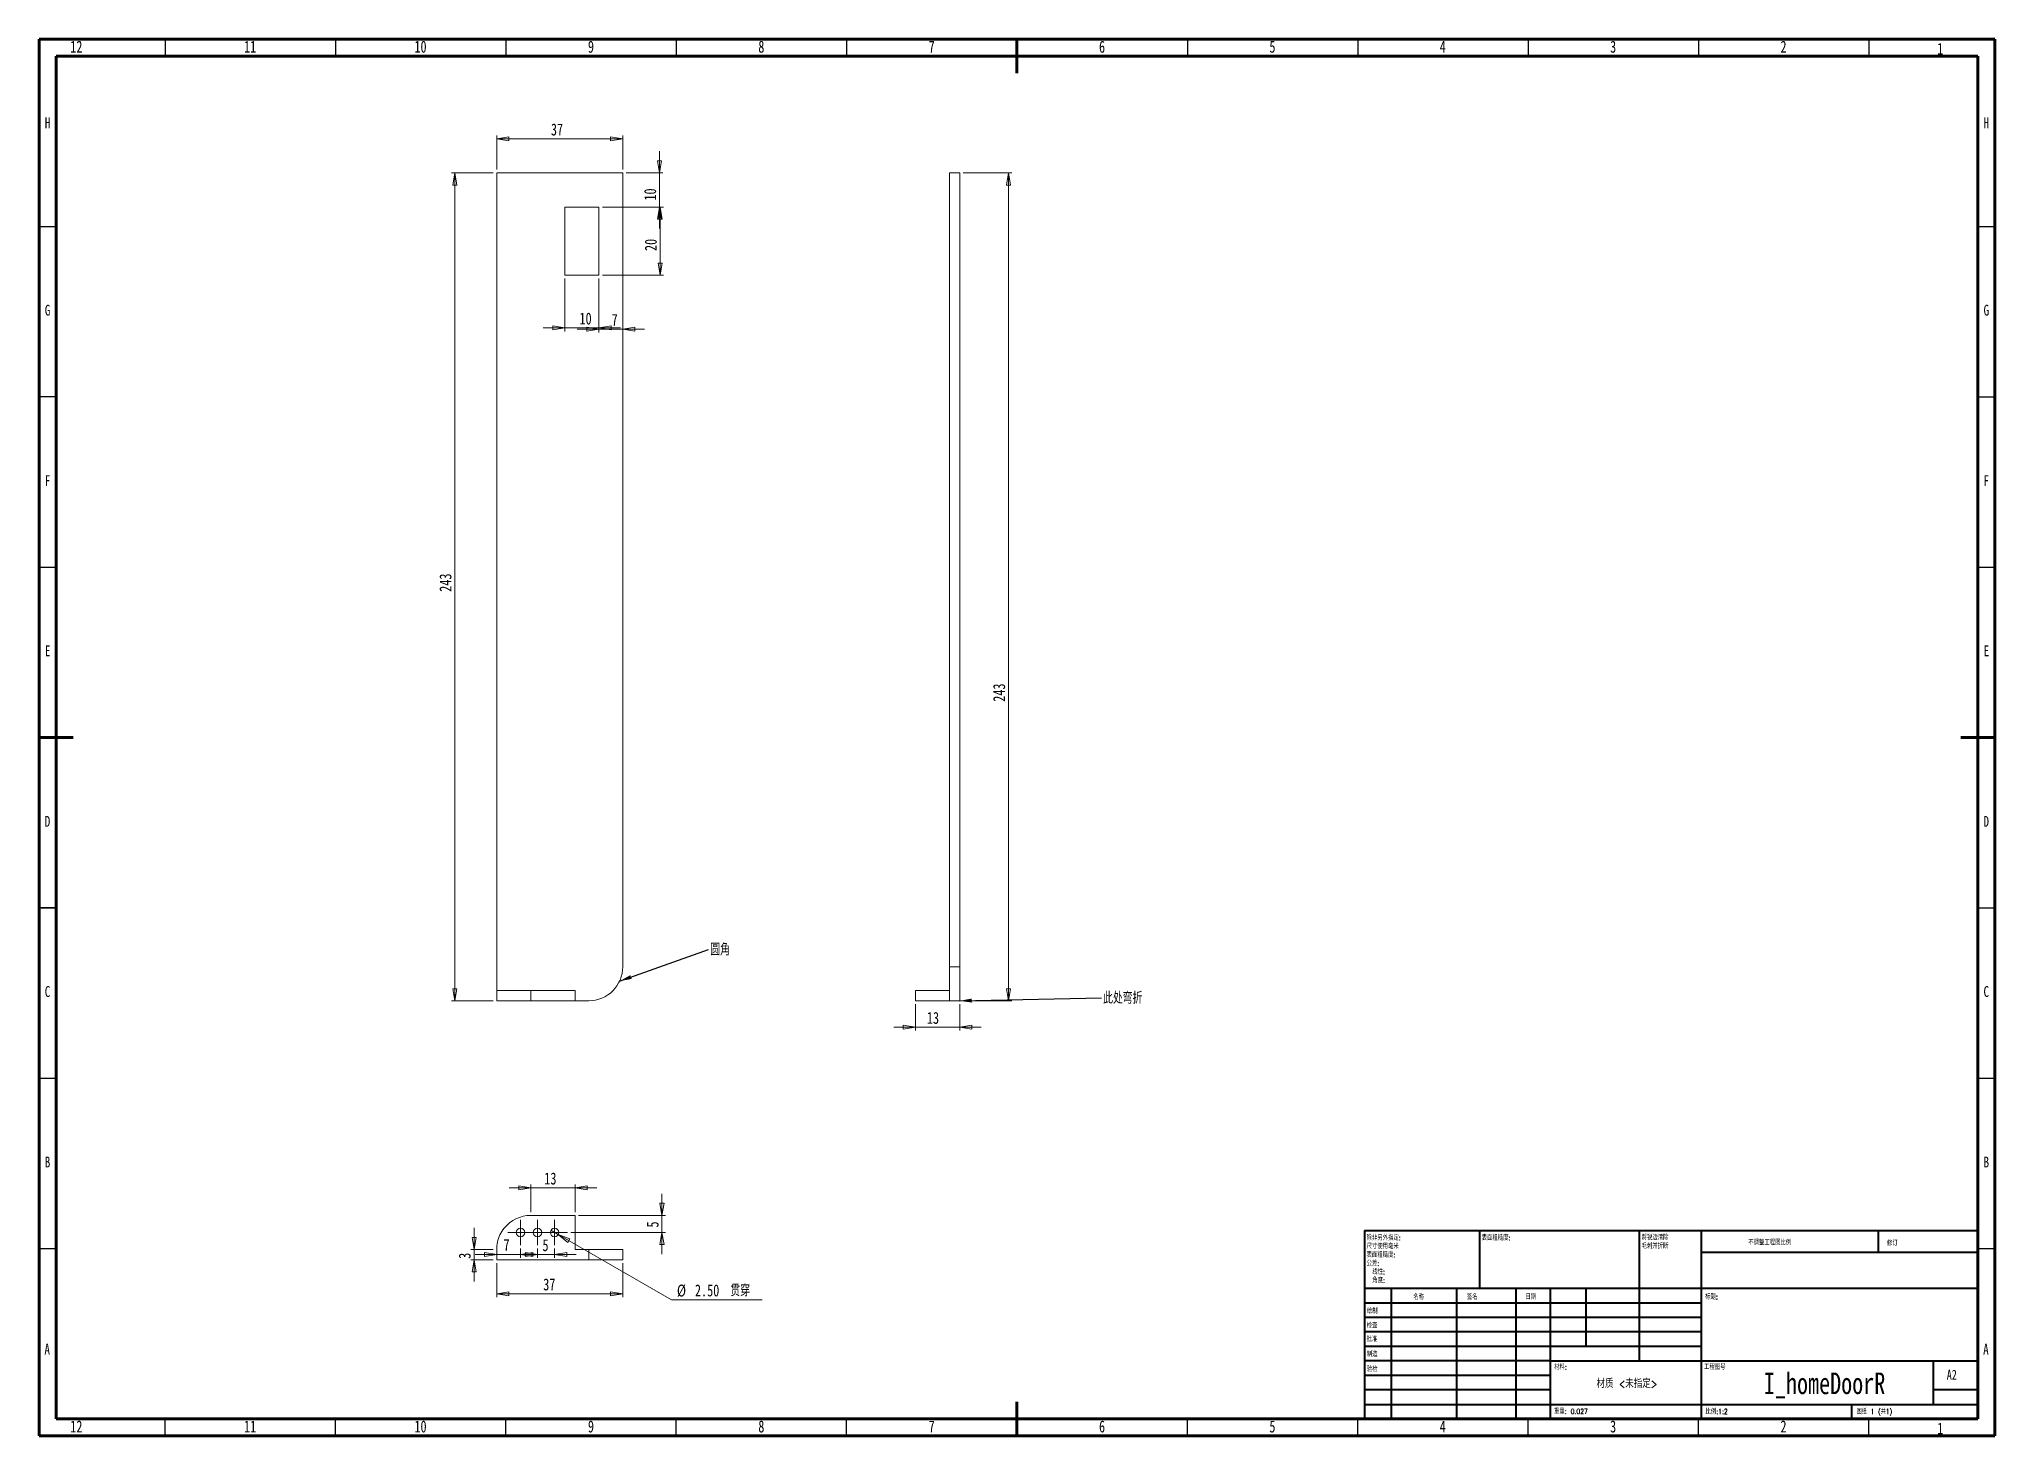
# Model space of a CAD drawing. Header units: millimetres. Extents: x 15 to 589, y 5 to 415.
import ezdxf

# ---------------------------------------------------------------- set-up
doc = ezdxf.new("R2010")
doc.units = ezdxf.units.MM
doc.styles.add('SLDTEXTSTYLE0', font='TXT', dxfattribs={"width": 0.75})
doc.styles.add('SLDTEXTSTYLE1', font='TXT', dxfattribs={"width": 0.75, "bigfont": 'bigfont'})
doc.styles.add('SLDTEXTSTYLE2', font='TXT', dxfattribs={"width": 0.694444, "bigfont": 'bigfont'})
doc.dimstyles.new('SLDDIMSTYLE0', dxfattribs={"dimtxt": 3.5, "dimasz": 3.556, "dimexe": 0, "dimexo": 0.0625, "dimgap": 0.875, "dimtad": 1, "dimrnd": 1e-09, "dimzin": 12, "dimdsep": 46, "dimtxsty": 'SLDTEXTSTYLE0', "dimblk1": 'CLOSED', "dimblk2": 'CLOSED', "dimsah": 1, "dimcen": 0.09, "dimadec": 0, "dimazin": 3, "dimtfac": 1, "dimtofl": 0, "dimtmove": 0, "dimatfit": 3, "dimldrblk": 'CLOSED', "dimfxl": 1, "dimfrac": 2, "dimtolj": 1, "dimtzin": 12, "dimarcsym": 0})
doc.dimstyles.new('SLDDIMSTYLE1', dxfattribs={"dimtxt": 3.5, "dimasz": 3.556, "dimexe": 0, "dimexo": 0.0625, "dimgap": 0.875, "dimtad": 1, "dimrnd": 1e-09, "dimzin": 12, "dimdsep": 46, "dimtxsty": 'SLDTEXTSTYLE0', "dimblk1": 'CLOSED', "dimblk2": 'CLOSED', "dimsah": 1, "dimcen": 0.09, "dimadec": 0, "dimazin": 3, "dimtfac": 1, "dimtmove": 0, "dimatfit": 0, "dimldrblk": 'CLOSED', "dimfxl": 1, "dimfrac": 2, "dimtolj": 1, "dimtzin": 12, "dimarcsym": 0})
doc.dimstyles.new('SLDDIMSTYLE2', dxfattribs={"dimtxt": 0.18, "dimasz": 3.556, "dimexe": 0, "dimexo": 0.0625, "dimgap": 0, "dimtad": 0, "dimtih": 1, "dimtoh": 1, "dimdec": 0, "dimrnd": 1e-09, "dimzin": 0, "dimdsep": 46, "dimtxsty": 'Standard', "dimsah": 1, "dimcen": 0.09, "dimadec": 0, "dimazin": 0, "dimtfac": 3.556, "dimtdec": 0, "dimtofl": 0, "dimtmove": 0, "dimatfit": 3, "dimfxl": 1, "dimfrac": 2, "dimtolj": 1, "dimtzin": 0, "dimarcsym": 0})
doc.dimstyles.new('SLDDIMSTYLE3', dxfattribs={"dimtxt": 3.5, "dimasz": 3.556, "dimexe": 0, "dimexo": 0.0625, "dimgap": 0.875, "dimtad": 0, "dimtih": 1, "dimtoh": 1, "dimrnd": 1e-09, "dimzin": 4, "dimdsep": 46, "dimtxsty": 'SLDTEXTSTYLE0', "dimblk1": 'NONE', "dimblk2": 'CLOSED', "dimsah": 1, "dimcen": 0, "dimadec": 0, "dimazin": 1, "dimtfac": 1, "dimtmove": 0, "dimatfit": 3, "dimldrblk": 'NONE', "dimfxl": 1, "dimfrac": 2, "dimtolj": 1, "dimtzin": 12, "dimarcsym": 0})

# ---------------------------------------------------------------- blocks, each defined once
blk = doc.blocks.new('SW_NOTE_0')
at = {"color": 0, "linetype": 'Continuous', "lineweight": 0, "char_height": 1.5, "attachment_point": 1, "style": 'SLDTEXTSTYLE1'}
for s, insert in [('\\M+18F9C\\M+194F1另\\M+18A4F\\M+18E77\\M+192E8:', (0, 1.93)), ('\\M+1955C\\M+196CA\\M+19165糙\\M+19378:', (0, -3.07)), ('\\M+18EDA\\M+190A1\\M+18E67\\M+19770\\M+19F7C\\M+195C4', (0, -0.57)), ('\\M+18CF6\\M+18DB7:', (0, -5.57)), ('\\M+18A70\\M+19378:', (1.69, -10.57)), ('线\\M+190AB:', (1.69, -8.07))]:
    blk.add_mtext(s, dxfattribs=dict(at, insert=insert))
blk = doc.blocks.new('SW_NOTE_1')
at = {"color": 0, "linetype": 'Continuous', "lineweight": 0, "char_height": 1.5, "attachment_point": 1, "style": 'SLDTEXTSTYLE1'}
for s, insert in [('\\M+18FAB锐边\\M+190B4\\M+18F9C', (0, 1.93)), ('\\M+196D1\\M+18E68\\M+19BF3\\M+190DC\\M+19266', (0, -0.57))]:
    blk.add_mtext(s, dxfattribs=dict(at, insert=insert))
blk = doc.blocks.new('_CLOSED')
at = {"color": 0, "linetype": 'ByBlock', "lineweight": -2}
for p, q in [((-1, 0.166667), (0, 0)), ((-1, 0.166667), (-1, -0.166667)), ((0, 0), (-1, -0.166667)), ((0, 0), (-1, 0))]:
    blk.add_line(p, q, dxfattribs=at)
blk = doc.blocks.new('_D')
at = {"color": 7, "linetype": 'Continuous', "lineweight": 0}
for p, q in [((148.3, 375.71), (136.02, 375.71)), ((137.02, 375.71), (137.02, 132.71)), ((148.3, 132.71), (136.02, 132.71))]:
    blk.add_line(p, q, dxfattribs=at)
at = {"color": 7, "linetype": 'Continuous', "lineweight": 0, "xscale": 3.556, "yscale": 3.556}
for p, rotation in [((137.02, 375.71, -6.5), 90), ((137.02, 132.71, -6.5), 270)]:
    blk.add_blockref('_CLOSED', p, dxfattribs=dict(at, rotation=rotation))
at = {"color": 7, "linetype": 'Continuous', "lineweight": 0, "insert": (132.51, 252.77), "char_height": 3.5, "attachment_point": 1, "rotation": 90, "style": 'SLDTEXTSTYLE0'}
blk.add_mtext('243', dxfattribs=at)
blk = doc.blocks.new('_D_1')
at = {"color": 7, "linetype": 'Continuous', "lineweight": 0}
for p, q in [((149.3, 376.71), (149.3, 386.71)), ((186.3, 385.71), (149.3, 385.71)), ((186.3, 376.71), (186.3, 386.71))]:
    blk.add_line(p, q, dxfattribs=at)
at = {"color": 7, "linetype": 'Continuous', "lineweight": 0, "xscale": 3.556, "yscale": 3.556, "rotation": 180}
blk.add_blockref('_CLOSED', (149.3, 385.71, -6.5), dxfattribs=at)
at = {"color": 7, "linetype": 'Continuous', "lineweight": 0, "xscale": 3.556, "yscale": 3.556}
blk.add_blockref('_CLOSED', (186.3, 385.71, -6.5), dxfattribs=at)
at = {"color": 7, "linetype": 'Continuous', "lineweight": 0, "insert": (165.21, 390.22), "char_height": 3.5, "attachment_point": 1, "style": 'SLDTEXTSTYLE0'}
blk.add_mtext('37', dxfattribs=at)
blk = doc.blocks.new('_D_2')
at = {"color": 7, "linetype": 'Continuous', "lineweight": 0}
for p, q in [((169.3, 344.71), (169.3, 329.21)), ((179.3, 344.71), (179.3, 329.21)), ((169.3, 330.21), (162.95, 330.21)), ((179.3, 330.21), (169.3, 330.21)), ((179.3, 330.21), (185.65, 330.21))]:
    blk.add_line(p, q, dxfattribs=at)
at = {"color": 7, "linetype": 'Continuous', "lineweight": 0, "xscale": 3.556, "yscale": 3.556}
blk.add_blockref('_CLOSED', (169.3, 330.21, -6.5), dxfattribs=at)
at = {"color": 7, "linetype": 'Continuous', "lineweight": 0, "xscale": 3.556, "yscale": 3.556, "rotation": 180}
blk.add_blockref('_CLOSED', (179.3, 330.21, -6.5), dxfattribs=at)
at = {"color": 7, "linetype": 'Continuous', "lineweight": 0, "insert": (173.59, 334.73), "char_height": 3.5, "attachment_point": 1, "style": 'SLDTEXTSTYLE0'}
blk.add_mtext('10', dxfattribs=at)
blk = doc.blocks.new('_D_3')
at = {"color": 7, "linetype": 'Continuous', "lineweight": 0}
for p, q in [((197.09, 375.71), (197.09, 382.06)), ((187.3, 375.71), (198.09, 375.71)), ((197.09, 375.71), (197.09, 365.71)), ((180.3, 365.71), (198.09, 365.71)), ((197.09, 365.71), (197.09, 359.36))]:
    blk.add_line(p, q, dxfattribs=at)
at = {"color": 7, "linetype": 'Continuous', "lineweight": 0, "xscale": 3.556, "yscale": 3.556}
for p, rotation in [((197.09, 375.71, -6.5), 270), ((197.09, 365.71, -6.5), 90)]:
    blk.add_blockref('_CLOSED', p, dxfattribs=dict(at, rotation=rotation))
at = {"color": 7, "linetype": 'Continuous', "lineweight": 0, "insert": (192.58, 367.6), "char_height": 3.5, "attachment_point": 1, "rotation": 90, "style": 'SLDTEXTSTYLE0'}
blk.add_mtext('10', dxfattribs=at)
blk = doc.blocks.new('_D_4')
at = {"color": 7, "linetype": 'Continuous', "lineweight": 0}
for p, q in [((180.3, 365.71), (198.27, 365.71)), ((197.27, 345.71), (197.27, 365.71)), ((180.3, 345.71), (198.27, 345.71))]:
    blk.add_line(p, q, dxfattribs=at)
at = {"color": 7, "linetype": 'Continuous', "lineweight": 0, "xscale": 3.556, "yscale": 3.556}
for p, rotation in [((197.27, 365.71, -6.5), 90), ((197.27, 345.71, -6.5), 270)]:
    blk.add_blockref('_CLOSED', p, dxfattribs=dict(at, rotation=rotation))
at = {"color": 7, "linetype": 'Continuous', "lineweight": 0, "insert": (192.76, 352.8), "char_height": 3.5, "attachment_point": 1, "rotation": 90, "style": 'SLDTEXTSTYLE0'}
blk.add_mtext('20', dxfattribs=at)
blk = doc.blocks.new('_D_5')
at = {"color": 7, "linetype": 'Continuous', "lineweight": 0}
for p, q in [((179.3, 344.71), (179.3, 328.84)), ((179.3, 329.84), (172.95, 329.84)), ((179.3, 329.84), (186.3, 329.84)), ((186.3, 329.84), (192.65, 329.84))]:
    blk.add_line(p, q, dxfattribs=at)
at = {"color": 7, "linetype": 'Continuous', "lineweight": 0, "xscale": 3.556, "yscale": 3.556}
blk.add_blockref('_CLOSED', (179.3, 329.84, -6.5), dxfattribs=at)
at = {"color": 7, "linetype": 'Continuous', "lineweight": 0, "xscale": 3.556, "yscale": 3.556, "rotation": 180}
blk.add_blockref('_CLOSED', (186.3, 329.84, -6.5), dxfattribs=at)
at = {"color": 7, "linetype": 'Continuous', "lineweight": 0, "insert": (183.03, 334.36), "char_height": 3.5, "attachment_point": 1, "style": 'SLDTEXTSTYLE0'}
blk.add_mtext('7', dxfattribs=at)
blk = doc.blocks.new('SW_NOTE_2')
at = {"color": 0, "linetype": 'Continuous', "lineweight": 0, "insert": (0.51, 1.8), "char_height": 3.5, "attachment_point": 1, "style": 'SLDTEXTSTYLE1'}
blk.add_mtext('圆\\M+18A70', dxfattribs=at)
blk = doc.blocks.new('_D_6')
at = {"color": 7, "linetype": 'Continuous', "lineweight": 0}
for p, q in [((272.18, 131.71), (272.18, 123.95)), ((285.18, 131.71), (285.18, 123.95)), ((272.18, 124.95), (265.83, 124.95)), ((272.18, 124.95), (285.18, 124.95)), ((285.18, 124.95), (291.53, 124.95))]:
    blk.add_line(p, q, dxfattribs=at)
at = {"color": 7, "linetype": 'Continuous', "lineweight": 0, "xscale": 3.556, "yscale": 3.556}
blk.add_blockref('_CLOSED', (272.18, 124.95, 18.5), dxfattribs=at)
at = {"color": 7, "linetype": 'Continuous', "lineweight": 0, "xscale": 3.556, "yscale": 3.556, "rotation": 180}
blk.add_blockref('_CLOSED', (285.18, 124.95, 18.5), dxfattribs=at)
at = {"color": 7, "linetype": 'Continuous', "lineweight": 0, "insert": (275.55, 129.46), "char_height": 3.5, "attachment_point": 1, "style": 'SLDTEXTSTYLE0'}
blk.add_mtext('13', dxfattribs=at)
blk = doc.blocks.new('_D_7')
at = {"color": 7, "linetype": 'Continuous', "lineweight": 0}
for p, q in [((286.18, 375.71), (300.51, 375.71)), ((299.51, 132.71), (299.51, 375.71)), ((286.18, 132.71), (300.51, 132.71))]:
    blk.add_line(p, q, dxfattribs=at)
at = {"color": 7, "linetype": 'Continuous', "lineweight": 0, "xscale": 3.556, "yscale": 3.556}
for p, rotation in [((299.51, 375.71, 18.5), 90), ((299.51, 132.71, 18.5), 270)]:
    blk.add_blockref('_CLOSED', p, dxfattribs=dict(at, rotation=rotation))
at = {"color": 7, "linetype": 'Continuous', "lineweight": 0, "insert": (295, 220.49), "char_height": 3.5, "attachment_point": 1, "rotation": 90, "style": 'SLDTEXTSTYLE0'}
blk.add_mtext('243', dxfattribs=at)
blk = doc.blocks.new('SW_NOTE_3')
at = {"color": 0, "linetype": 'Continuous', "lineweight": 0, "insert": (0.52, 1.74), "char_height": 3.5, "attachment_point": 1, "style": 'SLDTEXTSTYLE1'}
blk.add_mtext('\\M+18D9F处\\M+19C5E\\M+190DC', dxfattribs=at)
blk = doc.blocks.new('_D_8')
at = {"color": 7, "linetype": 'Continuous', "lineweight": 0}
for p, q in [((149.3, 55.71), (149.3, 45.71)), ((186.3, 55.71), (186.3, 45.71)), ((149.3, 46.71), (186.3, 46.71))]:
    blk.add_line(p, q, dxfattribs=at)
at = {"color": 7, "linetype": 'Continuous', "lineweight": 0, "xscale": 3.556, "yscale": 3.556, "rotation": 180}
blk.add_blockref('_CLOSED', (149.3, 46.71, -121.5), dxfattribs=at)
at = {"color": 7, "linetype": 'Continuous', "lineweight": 0, "xscale": 3.556, "yscale": 3.556}
blk.add_blockref('_CLOSED', (186.3, 46.71, -121.5), dxfattribs=at)
at = {"color": 7, "linetype": 'Continuous', "lineweight": 0, "insert": (162.95, 51.22), "char_height": 3.5, "attachment_point": 1, "style": 'SLDTEXTSTYLE0'}
blk.add_mtext('37', dxfattribs=at)
blk = doc.blocks.new('_D_9')
at = {"color": 7, "linetype": 'Continuous', "lineweight": 0}
for p, q in [((142.66, 59.71), (142.66, 66.06)), ((148.3, 59.71), (141.66, 59.71)), ((142.66, 59.71), (142.66, 56.71)), ((148.3, 56.71), (141.66, 56.71)), ((142.66, 56.71), (142.66, 50.36))]:
    blk.add_line(p, q, dxfattribs=at)
at = {"color": 7, "linetype": 'Continuous', "lineweight": 0, "xscale": 3.556, "yscale": 3.556}
for p, rotation in [((142.66, 59.71, -121.5), 270), ((142.66, 56.71, -121.5), 90)]:
    blk.add_blockref('_CLOSED', p, dxfattribs=dict(at, rotation=rotation))
at = {"color": 7, "linetype": 'Continuous', "lineweight": 0, "insert": (138.15, 56.96), "char_height": 3.5, "attachment_point": 1, "rotation": 90, "style": 'SLDTEXTSTYLE0'}
blk.add_mtext('3', dxfattribs=at)
blk = doc.blocks.new('_D_10')
at = {"color": 7, "linetype": 'Continuous', "lineweight": 0}
for p, q in [((159.3, 77.8), (152.95, 77.8)), ((159.3, 70.71), (159.3, 78.8)), ((159.3, 77.8), (172.3, 77.8)), ((172.3, 70.71), (172.3, 78.8)), ((172.3, 77.8), (178.65, 77.8))]:
    blk.add_line(p, q, dxfattribs=at)
at = {"color": 7, "linetype": 'Continuous', "lineweight": 0, "xscale": 3.556, "yscale": 3.556}
blk.add_blockref('_CLOSED', (159.3, 77.8, -121.5), dxfattribs=at)
at = {"color": 7, "linetype": 'Continuous', "lineweight": 0, "xscale": 3.556, "yscale": 3.556, "rotation": 180}
blk.add_blockref('_CLOSED', (172.3, 77.8, -121.5), dxfattribs=at)
at = {"color": 7, "linetype": 'Continuous', "lineweight": 0, "insert": (163.27, 82.31), "char_height": 3.5, "attachment_point": 1, "style": 'SLDTEXTSTYLE0'}
blk.add_mtext('13', dxfattribs=at)
blk = doc.blocks.new('_D_11')
at = {"color": 7, "linetype": 'Continuous', "lineweight": 0}
for p, q in [((197.81, 69.71), (197.81, 76.06)), ((173.3, 69.71), (198.81, 69.71)), ((197.81, 69.71), (197.81, 64.71)), ((171.05, 64.71), (198.81, 64.71)), ((197.81, 64.71), (197.81, 58.36))]:
    blk.add_line(p, q, dxfattribs=at)
at = {"color": 7, "linetype": 'Continuous', "lineweight": 0, "xscale": 3.556, "yscale": 3.556}
for p, rotation in [((197.81, 69.71, -121.5), 270), ((197.81, 64.71, -121.5), 90)]:
    blk.add_blockref('_CLOSED', p, dxfattribs=dict(at, rotation=rotation))
at = {"color": 7, "linetype": 'Continuous', "lineweight": 0, "insert": (193.3, 66.15), "char_height": 3.5, "attachment_point": 1, "rotation": 90, "style": 'SLDTEXTSTYLE0'}
blk.add_mtext('5', dxfattribs=at)
blk = doc.blocks.new('_D_12')
at = {"color": 7, "linetype": 'Continuous', "lineweight": 0}
for p, q in [((165.21, 65.34), (167.38, 64.09)), ((167.38, 64.09), (200.62, 44.9)), ((200.62, 44.9), (227.16, 44.9))]:
    blk.add_line(p, q, dxfattribs=at)
at = {"color": 7, "linetype": 'Continuous', "lineweight": 0, "xscale": 3.556, "yscale": 3.556, "rotation": 150}
blk.add_blockref('_CLOSED', (167.38, 64.09, -121.5), dxfattribs=at)
at = {"color": 7, "linetype": 'Continuous', "lineweight": 0, "char_height": 3.5, "attachment_point": 1}
for s, insert, style in [('%%c', (202.2, 49.41), 'SLDTEXTSTYLE0'), ('2.50', (207.48, 49.46), 'SLDTEXTSTYLE0'), ('贯\\M+190FA', (217.85, 49.46), 'SLDTEXTSTYLE1')]:
    blk.add_mtext(s, dxfattribs=dict(at, insert=insert, style=style))
blk = doc.blocks.new('_NONE')
blk = doc.blocks.new('_D_13')
at = {"color": 7, "linetype": 'Continuous', "lineweight": 0}
for p, q in [((149.3, 58.26), (142.95, 58.26)), ((149.3, 58.26), (156.3, 58.26)), ((156.3, 59.96), (156.3, 57.26)), ((156.3, 58.26), (162.65, 58.26))]:
    blk.add_line(p, q, dxfattribs=at)
at = {"color": 7, "linetype": 'Continuous', "lineweight": 0, "xscale": 3.556, "yscale": 3.556}
blk.add_blockref('_CLOSED', (149.3, 58.26, -121.5), dxfattribs=at)
at = {"color": 7, "linetype": 'Continuous', "lineweight": 0, "xscale": 3.556, "yscale": 3.556, "rotation": 180}
blk.add_blockref('_CLOSED', (156.3, 58.26, -121.5), dxfattribs=at)
at = {"color": 7, "linetype": 'Continuous', "lineweight": 0, "insert": (151.29, 62.77), "char_height": 3.5, "attachment_point": 1, "style": 'SLDTEXTSTYLE0'}
blk.add_mtext('7', dxfattribs=at)
blk = doc.blocks.new('_D_14')
at = {"color": 7, "linetype": 'Continuous', "lineweight": 0}
for p, q in [((161.3, 58.23), (154.95, 58.23)), ((161.3, 59.96), (161.3, 57.23)), ((161.3, 58.23), (166.3, 58.23)), ((166.3, 59.96), (166.3, 57.23)), ((166.3, 58.23), (172.65, 58.23))]:
    blk.add_line(p, q, dxfattribs=at)
at = {"color": 7, "linetype": 'Continuous', "lineweight": 0, "xscale": 3.556, "yscale": 3.556}
blk.add_blockref('_CLOSED', (161.3, 58.23, -121.5), dxfattribs=at)
at = {"color": 7, "linetype": 'Continuous', "lineweight": 0, "xscale": 3.556, "yscale": 3.556, "rotation": 180}
blk.add_blockref('_CLOSED', (166.3, 58.23, -121.5), dxfattribs=at)
at = {"color": 7, "linetype": 'Continuous', "lineweight": 0, "insert": (162.72, 62.74), "char_height": 3.5, "attachment_point": 1, "style": 'SLDTEXTSTYLE0'}
blk.add_mtext('5', dxfattribs=at)
blk = doc.blocks.new('SW_CENTERMARKSYMBOL_0')
at = {"color": 0, "linetype": 'Continuous', "lineweight": 0}
for p, q in [((-2.5, 0), (-3.75, 0)), ((0, 0), (-2.5, 0)), ((0, 2.5), (0, 3.75)), ((0, 0), (0, 2.5)), ((0, 0), (0, -2.5)), ((0, 0), (2.5, 0)), ((2.5, 0), (3.75, 0)), ((0, -2.5), (0, -3.75))]:
    blk.add_line(p, q, dxfattribs=at)
blk = doc.blocks.new('SW_CENTERMARKSYMBOL_1')
at = {"color": 0, "linetype": 'Continuous', "lineweight": 0}
for p, q in [((-2.5, 0), (-3.75, 0)), ((0, 0), (-2.5, 0)), ((0, 2.5), (0, 3.75)), ((0, 0), (0, 2.5)), ((0, 0), (0, -2.5)), ((0, 0), (2.5, 0)), ((2.5, 0), (3.75, 0)), ((0, -2.5), (0, -3.75))]:
    blk.add_line(p, q, dxfattribs=at)
blk = doc.blocks.new('SW_CENTERMARKSYMBOL_2')
at = {"color": 0, "linetype": 'Continuous', "lineweight": 0}
for p, q in [((-2.5, 0), (-3.75, 0)), ((0, 0), (-2.5, 0)), ((0, 2.5), (0, 3.75)), ((0, 0), (0, 2.5)), ((0, 0), (0, -2.5)), ((0, 0), (2.5, 0)), ((2.5, 0), (3.75, 0)), ((0, -2.5), (0, -3.75))]:
    blk.add_line(p, q, dxfattribs=at)

msp = doc.modelspace()

# ---------------------------------------------------------------- linework, layer by layer
at = {"color": 7, "linetype": 'Continuous', "lineweight": 60}
for p, q in [((15, 415), (589, 415)), ((15, 5), (15, 415)), ((302, 415), (302, 405)), ((589, 415), (589, 5)), ((20, 410), (584, 410)), ((20, 10), (20, 410)), ((584, 410), (584, 10)), ((15, 210), (25, 210)), ((589, 210), (579, 210)), ((584, 65.25), (584, 10)), ((302, 5), (302, 15)), ((584, 10), (20, 10)), ((396.8, 10), (584, 10)), ((589, 5), (15, 5))]:
    msp.add_line(p, q, dxfattribs=at)
at = {"color": 7, "linetype": 'Continuous', "lineweight": 30}
for p, q in [((52, 415), (52, 410)), ((102, 415), (102, 410)), ((152, 415), (152, 410)), ((202, 415), (202, 410)), ((252, 415), (252, 410)), ((352, 415), (352, 410)), ((402, 415), (402, 410)), ((452, 415), (452, 410)), ((502, 415), (502, 410)), ((552, 415), (552, 410)), ((15, 360), (20, 360)), ((584, 360), (589, 360)), ((20, 310), (15, 310)), ((584, 310), (589, 310)), ((584, 310), (589, 310)), ((15, 260), (20, 260)), ((584, 260), (589, 260)), ((15, 160), (20, 160)), ((20, 160), (15, 160)), ((584, 160), (589, 160)), ((584, 160), (589, 160)), ((15, 110), (20, 110)), ((584, 110), (589, 110)), ((15, 60), (20, 60)), ((584, 60), (589, 60)), ((52, 5), (52, 10)), ((102, 5), (102, 10)), ((152, 5), (152, 10)), ((202, 5), (202, 10)), ((252, 5), (252, 10)), ((352, 5), (352, 10)), ((402, 5), (402, 10)), ((452, 5), (452, 10)), ((502, 5), (502, 10)), ((552, 5), (552, 10))]:
    msp.add_line(p, q, dxfattribs=at)
at = {"color": 7, "linetype": 'Continuous', "lineweight": 15}
for p, q in [((149.296, 375.708), (149.296, 135.708)), ((186.296, 375.708), (149.296, 375.708)), ((186.296, 142.708), (186.296, 375.708)), ((282.182, 375.708), (285.182, 375.708)), ((282.182, 142.708), (282.182, 375.708)), ((285.182, 142.708), (285.182, 375.708)), ((179.296, 365.708), (169.296, 365.708)), ((169.296, 365.708), (169.296, 345.708)), ((179.296, 345.708), (179.296, 365.708)), ((169.296, 345.708), (179.296, 345.708)), ((282.182, 132.708), (282.182, 142.708)), ((282.182, 142.708), (285.182, 142.708)), ((285.182, 142.708), (285.182, 132.708)), ((149.296, 132.708), (149.296, 135.708)), ((149.296, 135.708), (150.265, 135.708)), ((150.265, 132.708), (149.296, 132.708)), ((151.479, 135.708), (150.265, 135.708)), ((151.479, 132.708), (150.265, 132.708)), ((151.479, 135.708), (159.296, 135.708)), ((159.296, 132.708), (151.479, 132.708)), ((159.296, 135.708), (159.296, 132.708)), ((172.296, 135.708), (159.296, 135.708)), ((159.296, 132.708), (172.296, 132.708)), ((172.296, 132.708), (172.296, 135.708)), ((172.296, 132.708), (176.296, 132.708)), ((272.182, 132.708), (272.182, 135.708)), ((272.182, 135.708), (282.182, 135.708)), ((272.182, 132.708), (282.182, 132.708)), ((285.182, 132.708), (282.182, 132.708)), ((159.296, 69.711), (172.296, 69.711)), ((172.296, 69.711), (172.296, 59.711)), ((149.296, 59.711), (149.296, 56.711)), ((172.296, 59.711), (176.296, 59.711)), ((176.296, 56.711), (176.296, 59.711)), ((176.296, 59.711), (186.296, 59.711)), ((186.296, 59.711), (186.296, 56.711)), ((149.296, 56.711), (176.296, 56.711)), ((186.296, 56.711), (176.296, 56.711))]:
    msp.add_line(p, q, dxfattribs=at)
at = {"color": 7, "linetype": 'Continuous', "lineweight": 40}
for p, q in [((404, 65.25), (584, 65.25)), ((404, 65.25), (404, 10)), ((437.8, 48.25), (437.8, 65.25)), ((484.6, 65.25), (484.6, 27)), ((502.8, 65.25), (502.8, 10)), ((554.8, 58.875), (554.8, 65.25)), ((584, 58.875), (502.8, 58.875)), ((584, 48.25), (404, 48.25)), ((411.8, 48.25), (411.8, 10)), ((430.991, 48.25), (430.991, 10)), ((448.399, 48.25), (448.399, 10)), ((458.6, 10), (458.6, 48.25)), ((469, 31.25), (469, 48.25)), ((502.8, 44), (404, 44)), ((502.8, 39.75), (404, 39.75)), ((502.8, 35.5), (404, 35.5)), ((502.8, 31.25), (404, 31.25)), ((458.6, 27), (404, 27)), ((458.6, 27), (584, 27)), ((571, 14.25), (571, 27)), ((458.6, 22.75), (404, 22.75)), ((458.6, 18.5), (404, 18.5)), ((584, 18.5), (571, 18.5)), ((404, 14.25), (584, 14.25)), ((547, 10), (547, 14.25))]:
    msp.add_line(p, q, dxfattribs=at)
at = {"color": 7, "linetype": 'Continuous', "lineweight": 15}
for centre in [(156.296, 64.711), (161.296, 64.711), (166.296, 64.711)]:
    msp.add_circle(centre, 1.25, dxfattribs=at)
for centre, start, end in [((176.296, 142.708), 270, 0), ((159.296, 59.711), 90, 141.416586), ((159.296, 59.711), 154.572648, 180), ((159.296, 59.711), 141.416586, 154.572648)]:
    msp.add_arc(centre, 10, start, end, dxfattribs=at)

# ---------------------------------------------------------------- block references
at = {"color": 7, "linetype": 'Continuous', "lineweight": 0}
for name, p in [('SW_NOTE_2', (211.473, 147.737)), ('SW_NOTE_3', (326.752, 133.598)), ('SW_CENTERMARKSYMBOL_0', (156.296, 64.711)), ('SW_CENTERMARKSYMBOL_1', (161.296, 64.711)), ('SW_CENTERMARKSYMBOL_2', (166.296, 64.711)), ('SW_NOTE_0', (404.594, 61.987)), ('SW_NOTE_1', (485.309, 62.069))]:
    msp.add_blockref(name, p, dxfattribs=at)

# ---------------------------------------------------------------- texts
for s, insert, char_height, attachment_point, style in [('12', (25.93, 414.517), 3.5, 2, 'SLDTEXTSTYLE0'), ('11', (76.93, 414.517), 3.5, 2, 'SLDTEXTSTYLE0'), ('10', (126.93, 414.517), 3.5, 2, 'SLDTEXTSTYLE0'), ('9', (176.965, 414.517), 3.5, 2, 'SLDTEXTSTYLE0'), ('8', (226.965, 414.517), 3.5, 2, 'SLDTEXTSTYLE0'), ('7', (276.965, 414.517), 3.5, 2, 'SLDTEXTSTYLE0'), ('6', (326.965, 414.517), 3.5, 2, 'SLDTEXTSTYLE0'), ('5', (376.965, 414.517), 3.5, 2, 'SLDTEXTSTYLE0'), ('4', (426.965, 414.517), 3.5, 2, 'SLDTEXTSTYLE0'), ('3', (476.965, 414.517), 3.5, 2, 'SLDTEXTSTYLE0'), ('2', (526.965, 414.517), 3.5, 2, 'SLDTEXTSTYLE0'), ('1', (572.965, 413.891), 3.44, 2, 'SLDTEXTSTYLE0'), ('H', (17.492, 392.027), 3.175, 2, 'SLDTEXTSTYLE0'), ('H', (586.492, 392.027), 3.175, 2, 'SLDTEXTSTYLE0'), ('G', (17.49, 337.027), 3.175, 2, 'SLDTEXTSTYLE0'), ('G', (586.49, 337.027), 3.175, 2, 'SLDTEXTSTYLE0'), ('F', (17.467, 286.97), 3.175, 2, 'SLDTEXTSTYLE0'), ('F', (586.467, 286.97), 3.175, 2, 'SLDTEXTSTYLE0'), ('E', (17.506, 237.027), 3.175, 2, 'SLDTEXTSTYLE0'), ('E', (586.506, 237.027), 3.175, 2, 'SLDTEXTSTYLE0'), ('D', (17.464, 186.97), 3.175, 2, 'SLDTEXTSTYLE0'), ('D', (586.464, 186.97), 3.175, 2, 'SLDTEXTSTYLE0'), ('C', (17.467, 137.027), 3.175, 2, 'SLDTEXTSTYLE0'), ('C', (586.467, 137.027), 3.175, 2, 'SLDTEXTSTYLE0'), ('B', (17.476, 86.97), 3.175, 2, 'SLDTEXTSTYLE0'), ('B', (586.476, 86.97), 3.175, 2, 'SLDTEXTSTYLE0'), ('\\M+1955C\\M+196CA\\M+19165糙\\M+19378:', (438.371, 63.919), 1.5, 1, 'SLDTEXTSTYLE1'), ('\\M+19573调\\M+190AE\\M+18D48\\M+192F6图\\M+194E4\\M+197E1', (516.615, 62.533), 1.5, 1, 'SLDTEXTSTYLE1'), ('\\M+18F43订', (557.328, 62.335), 1.5, 1, 'SLDTEXTSTYLE1'), ('\\M+196BC\\M+18FCC', (418.322, 46.501), 1.5, 1, 'SLDTEXTSTYLE1'), ('签\\M+196BC', (434.034, 46.562), 1.5, 1, 'SLDTEXTSTYLE1'), ('\\M+193FA\\M+18AFA', (451.215, 46.576), 1.5, 1, 'SLDTEXTSTYLE1'), ('标题:', (503.956, 46.576), 1.5, 1, 'SLDTEXTSTYLE1'), ('绘\\M+190A7', (404.685, 42.43), 1.5, 1, 'SLDTEXTSTYLE1'), ('检查', (404.624, 38.154), 1.5, 1, 'SLDTEXTSTYLE1'), ('A', (17.373, 32.027), 3.175, 2, 'SLDTEXTSTYLE0'), ('\\M+194E1\\M+18F79', (404.622, 34.177), 1.5, 1, 'SLDTEXTSTYLE1'), ('\\M+190A7\\M+191A2', (404.682, 29.734), 1.5, 1, 'SLDTEXTSTYLE1'), ('A', (586.373, 32.027), 3.175, 2, 'SLDTEXTSTYLE0'), ('验检', (404.677, 25.35), 1.5, 1, 'SLDTEXTSTYLE1'), ('\\M+18DDE\\M+197BF:', (459.646, 25.986), 1.5, 1, 'SLDTEXTSTYLE1'), ('\\M+18D48\\M+192F6图\\M+18D86', (503.629, 25.986), 1.5, 1, 'SLDTEXTSTYLE1'), ('I_homeDoorR', (539.025, 23.607), 6.35, 2, 'SLDTEXTSTYLE0'), ('A2', (574.871, 24.406), 2.9104, 1, 'SLDTEXTSTYLE0'), ('\\M+18DDE质 <\\M+196A2\\M+18E77\\M+192E8>', (480.966, 21.486), 2.38125, 2, 'SLDTEXTSTYLE1'), ('\\M+18F64\\M+197CA: 0.027', (459.618, 12.949), 1.4986, 1, 'SLDTEXTSTYLE1'), ('\\M+194E4\\M+197E1:1:2', (504.074, 12.9), 1.5, 1, 'SLDTEXTSTYLE1'), ('图纸 1 (\\M+18BA41)', (548.478, 12.9), 1.5, 1, 'SLDTEXTSTYLE2'), ('12', (25.93, 9.517), 3.5, 2, 'SLDTEXTSTYLE0'), ('11', (76.93, 9.517), 3.5, 2, 'SLDTEXTSTYLE0'), ('10', (126.93, 9.517), 3.5, 2, 'SLDTEXTSTYLE0'), ('9', (176.965, 9.517), 3.5, 2, 'SLDTEXTSTYLE0'), ('8', (226.965, 9.517), 3.5, 2, 'SLDTEXTSTYLE0'), ('7', (276.965, 9.517), 3.5, 2, 'SLDTEXTSTYLE0'), ('6', (326.965, 9.517), 3.5, 2, 'SLDTEXTSTYLE0'), ('5', (376.965, 9.517), 3.5, 2, 'SLDTEXTSTYLE0'), ('4', (426.965, 9.517), 3.5, 2, 'SLDTEXTSTYLE0'), ('3', (476.965, 9.517), 3.5, 2, 'SLDTEXTSTYLE0'), ('2', (526.965, 9.517), 3.5, 2, 'SLDTEXTSTYLE0'), ('1', (572.965, 8.891), 3.44, 2, 'SLDTEXTSTYLE0')]:
    msp.add_mtext(s, dxfattribs=dict(at, insert=insert, char_height=char_height, attachment_point=attachment_point, style=style))

# ---------------------------------------------------------------- dimensions: what is measured, and where the dimension line sits
for base, p1, p2, dimstyle, picture, middle in [((149.296, 385.708), (186.296, 375.708), (149.296, 375.708), 'SLDDIMSTYLE0', '_D_1', (167.796, 385.708)), ((186.296, 329.844), (179.296, 345.708), (186.296, 375.708), 'SLDDIMSTYLE1', '_D_5', (184.32, 329.844)), ((169.296, 330.214), (179.296, 345.708), (169.296, 345.708), 'SLDDIMSTYLE1', '_D_2', (176.178, 330.214)), ((285.182, 124.946), (272.182, 132.708), (285.182, 132.708), 'SLDDIMSTYLE1', '_D_6', (278.137, 124.946)), ((172.296, 77.798), (159.296, 69.711), (172.296, 69.711), 'SLDDIMSTYLE1', '_D_10', (165.852, 77.798)), ((156.296, 58.255), (149.296, 59.711), (156.296, 60.961), 'SLDDIMSTYLE1', '_D_13', (152.579, 58.255)), ((166.296, 58.231), (161.296, 60.961), (166.296, 60.961), 'SLDDIMSTYLE1', '_D_14', (164.013, 58.231)), ((186.296, 46.711), (149.296, 56.711), (186.296, 56.711), 'SLDDIMSTYLE0', '_D_8', (165.532, 46.711))]:
    dim = msp.add_linear_dim(base=base, p1=p1, p2=p2, dimstyle=dimstyle, dxfattribs=at)
    dim.commit()
    dim.dimension.update_dxf_attribs({"geometry": picture, "text_midpoint": middle, "dimtype": 160})
for base, p1, p2, dimstyle, picture, middle in [((197.089, 365.708), (186.296, 375.708), (179.296, 365.708), 'SLDDIMSTYLE1', '_D_3', (197.089, 370.186)), ((137.022, 132.708), (149.296, 375.708), (149.296, 132.708), 'SLDDIMSTYLE0', '_D', (137.022, 256.65)), ((299.51, 375.708), (285.182, 132.708), (285.182, 375.708), 'SLDDIMSTYLE0', '_D_7', (299.51, 224.372)), ((197.274, 365.708), (179.296, 345.708), (179.296, 365.708), 'SLDDIMSTYLE1', '_D_4', (197.274, 355.382)), ((197.808, 64.711), (172.296, 69.711), (170.046, 64.711), 'SLDDIMSTYLE1', '_D_11', (197.808, 67.441)), ((142.661, 56.711), (149.296, 59.711), (149.296, 56.711), 'SLDDIMSTYLE1', '_D_9', (142.661, 58.255))]:
    dim = msp.add_linear_dim(base=base, p1=p1, p2=p2, angle=90, dimstyle=dimstyle, dxfattribs=at)
    dim.commit()
    dim.dimension.update_dxf_attribs({"geometry": picture, "text_midpoint": middle, "dimtype": 160})
dim = msp.add_diameter_dim_2p(p1=(165.214, 65.336), p2=(167.379, 64.086), text='<> 贯穿', dimstyle='SLDDIMSTYLE3', dxfattribs=at)
dim.commit()
dim.dimension.update_dxf_attribs({"geometry": '_D_12', "text_midpoint": (214.683, 47.7), "dimtype": 163})

# ---------------------------------------------------------------- leaders
for points in [[(185.366, 138.496), (211.473, 147.737)], [(285.182, 132.708), (326.752, 133.598)]]:
    msp.add_leader(points, dimstyle='SLDDIMSTYLE2', dxfattribs=at)

doc.saveas('drawing.dxf')
